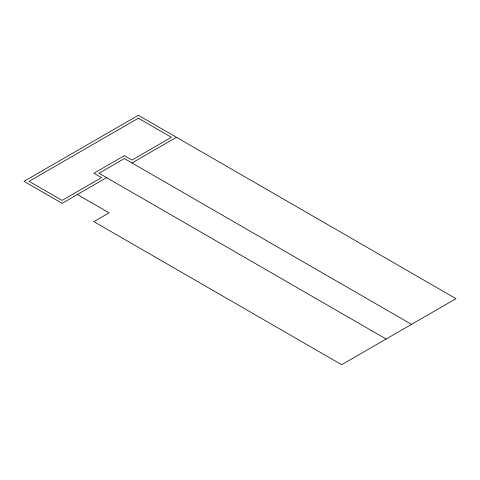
<?xml version="1.0" encoding="UTF-8"?>
<svg xmlns="http://www.w3.org/2000/svg" width="480" height="480" viewBox="0 0 480 480"><rect width="100%" height="100%" fill="white"/><g stroke="black" fill="none" stroke-linecap="round" stroke-linejoin="round"><path stroke-width="0.72" d="M106.59 177.648L62.118 203.322L24 181.314L138.354 115.296L456 298.686L341.646 364.704L93.882 221.658L109.128 212.856L77.364 194.52M132 162.978L176.472 137.298M411.528 324.36L124.374 158.574L98.964 173.244L386.118 339.03M138.354 118.23L29.082 181.314L62.118 200.388L101.508 177.648L93.882 173.244L124.374 155.64L132 160.044L171.39 137.298L138.354 118.23"/></g></svg>
